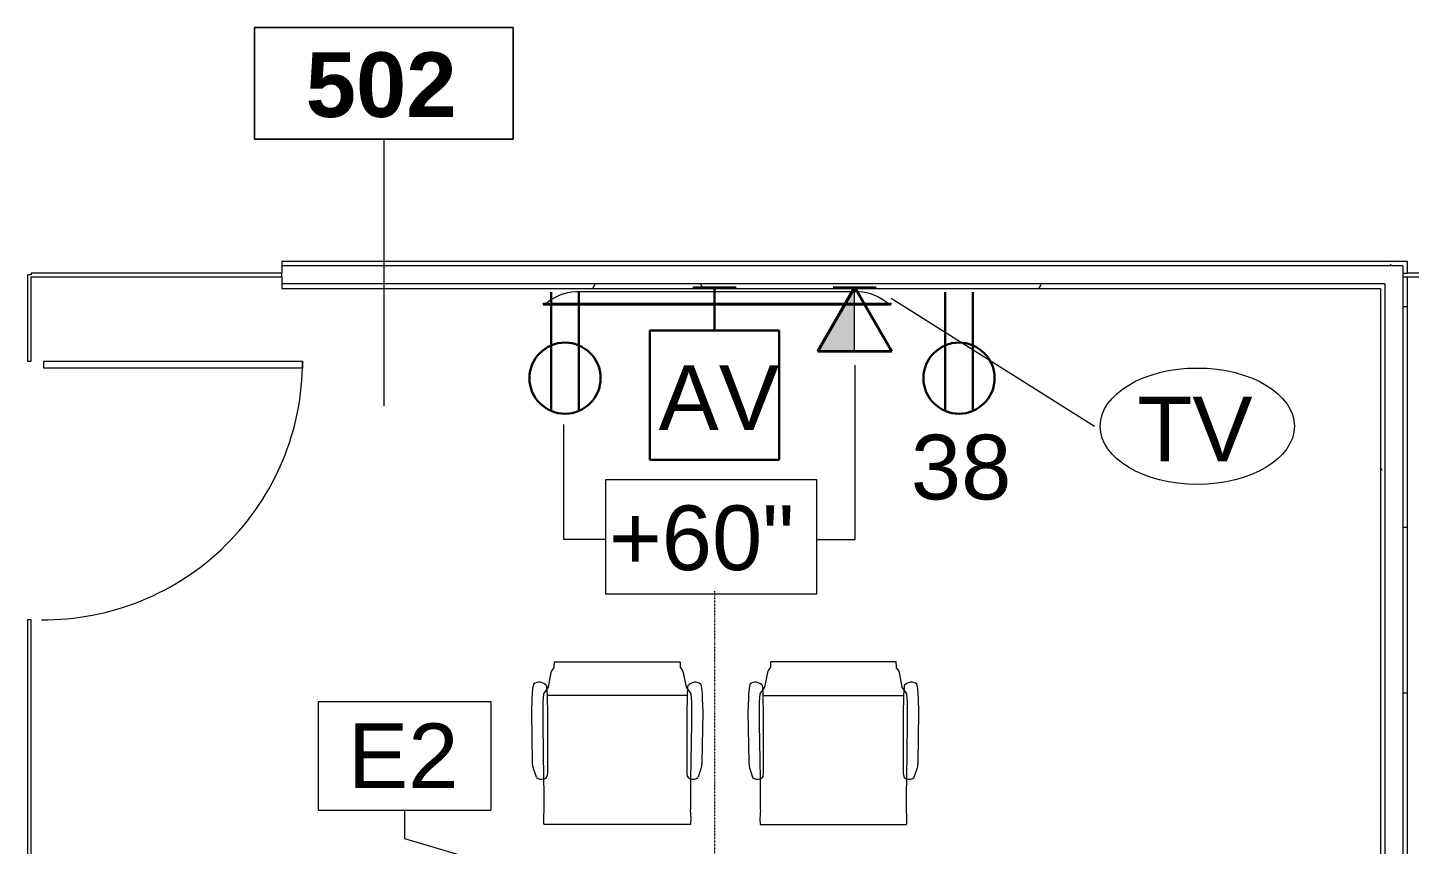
# Model space of a CAD drawing. Header units: inches. Extents: x 0 to 2535, y 0 to 2055.
# Drawn here: x 1452.5 to 1644.7, y 493.5 to 607.2 of the extents above; entities that cross this region are included whole.
import ezdxf

# ---------------------------------------------------------------- set-up
doc = ezdxf.new("R2010")
doc.units = ezdxf.units.IN
doc.header["$MEASUREMENT"] = 0
doc.linetypes.add('Dash 1_16_', pattern=[0.125, 0.0625, -0.0625])
for name, color, linetype, lineweight in [('A-ANNO-KEYN', 231, 'Continuous', 9), ('A-ANNO-NOTE', 131, 'Continuous', 9), ('A-AREA-IDEN', 2, 'Continuous', 9), ('A-DETL', 90, 'Continuous', 9), ('A-DOOR', 31, 'Continuous', 13), ('A-WALL', 113, 'Continuous', 13), ('A-WALL-PATT', 111, 'Continuous', 13), ('G-ANNO-TEXT', 231, 'Continuous', 9), ('I-FURN', 30, 'Continuous', 9), ('I-WALL', 2, 'Continuous', 13), ('Q-SPCQ', 91, 'Continuous', 9), ('Q-SPCQ-IDEN', 132, 'Continuous', 9)]:
    doc.layers.add(name, color=color, linetype=linetype, lineweight=lineweight)
doc.styles.add('Arial', font='arial.ttf', dxfattribs={"height": 9})
doc.styles.add('Swis721 Lt BT', font='swissl.ttf', dxfattribs={"height": 9})
doc.styles.add('Swis721 Lt BT_B', font='', dxfattribs={"height": 9})
doc.styles.get('Swis721 Lt BT_B').set_extended_font_data('Swis721 Lt BT', bold=True)
pattern_1 = [(0, (0, 0), (30.72, 7.68), [1.267, -21.773, 1.267, -21.773, -122.88]), (0, (0, 0), (30.72, 7.68), [-46.08, 1.267, -44.813, 1.267, -21.773, -53.76]), (0, (0, 0), (30.72, 7.68), [-115.2, 1.267, -14.093, 1.267, -37.133]), (120, (11.52, 3.84), (-22.011075, 22.7643), [1.267, -21.773, 1.267, -21.773, -122.88]), (120, (11.52, 3.84), (-22.011075, 22.7643), [-46.08, 1.267, -44.813, 1.267, -21.773, -53.76]), (120, (11.52, 3.84), (-22.011075, 22.7643), [-115.2, 1.267, -14.093, 1.267, -37.133]), (240, (15.36, 19.2), (-8.708925, -30.4443), [1.267, -21.773, 1.267, -21.773, -122.88]), (240, (15.36, 19.2), (-8.708925, -30.4443), [-46.08, 1.267, -44.813, 1.267, -21.773, -53.76]), (240, (15.36, 19.2), (-8.708925, -30.4443), [-115.2, 1.267, -14.093, 1.267, -37.133])]

# ---------------------------------------------------------------- blocks, each defined once
blk = doc.blocks.new('F - CONF TABLE _6 RECTANGULAR-16 CHAIRS_ - F - CONF TABLE _6 RECTANGULAR-16 CHAIRS_-7020477-Level 05 POWER _ SIGNAL')
at = {"layer": 'I-FURN'}
for p, q in [((-109.17, 26.92), (-111.03, 26.87)), ((-102.17, 26.82), (-109.17, 26.92)), ((-112.45, 26.77), (-113.06, 26.66)), ((-111.68, 26.84), (-112.45, 26.77)), ((-111.68, 25.24), (-112.28, 24.84)), ((-111.03, 26.87), (-111.68, 26.84)), ((-110.52, 25.35), (-111.68, 25.24)), ((-107.52, 25.35), (-110.52, 25.35)), ((-99.85, 25.24), (-107.52, 25.35)), ((-101.58, 26.76), (-102.17, 26.82)), ((-100.08, 26.27), (-101.58, 26.76)), ((-93.53, 4.86), (-93.53, 25.2)), ((-116.16, 23.75), (-116.16, 6.32)), ((-115.06, 24.06), (-115.32, 23.8)), ((-114.92, 24.13), (-115.06, 24.06)), ((-114.68, 24.21), (-114.92, 24.13)), ((-112.61, 24.61), (-114.68, 24.21)), ((-112.84, 24.88), (-112.61, 24.86)), ((-112.61, 24.86), (-111.45, 24.79)), ((-112.28, 24.84), (-112.61, 24.61)), ((-111.45, 24.79), (-108.77, 24.75)), ((-111.45, 5.27), (-111.45, 24.79)), ((-108.77, 24.75), (-100.68, 24.75)), ((-100.68, 24.75), (-100.18, 24.81)), ((-115.32, 6.26), (-115.06, 6.01)), ((-115.06, 6.01), (-114.68, 5.86)), ((-114.68, 5.86), (-112.61, 5.46)), ((-112.61, 5.21), (-112.84, 5.19)), ((-112.61, 5.46), (-112.28, 5.23)), ((-111.45, 5.27), (-112.61, 5.21)), ((-112.28, 5.23), (-111.68, 4.82)), ((-111.68, 4.82), (-110.52, 4.72)), ((-108.77, 5.32), (-111.45, 5.27)), ((-110.52, 4.72), (-107.52, 4.72)), ((-100.68, 5.32), (-108.77, 5.32)), ((-107.52, 4.72), (-99.85, 4.83)), ((-100.18, 5.26), (-100.68, 5.32)), ((-113.06, 3.41), (-112.45, 3.3)), ((-112.45, 3.3), (-111.68, 3.23)), ((-111.68, 3.23), (-111.03, 3.2)), ((-111.03, 3.2), (-109.17, 3.15)), ((-109.17, 3.15), (-102.17, 3.25)), ((-102.17, 3.25), (-101.58, 3.31)), ((-101.58, 3.31), (-100.08, 3.8)), ((-113.06, -3.41), (-112.45, -3.3)), ((-112.45, -3.3), (-111.68, -3.23)), ((-111.68, -3.23), (-111.03, -3.2)), ((-111.03, -3.2), (-109.17, -3.15)), ((-109.17, -3.15), (-102.17, -3.25)), ((-102.17, -3.25), (-101.58, -3.31)), ((-101.58, -3.31), (-100.08, -3.8)), ((-114.68, -5.86), (-112.61, -5.46)), ((-112.61, -5.21), (-112.84, -5.19)), ((-111.45, -5.27), (-112.61, -5.21)), ((-112.61, -5.46), (-112.28, -5.23)), ((-112.28, -5.23), (-111.68, -4.82)), ((-111.68, -4.82), (-110.52, -4.72)), ((-108.77, -5.32), (-111.45, -5.27)), ((-111.45, -5.27), (-111.45, -24.79)), ((-110.52, -4.72), (-107.52, -4.72)), ((-100.68, -5.32), (-108.77, -5.32)), ((-107.52, -4.72), (-99.85, -4.83)), ((-100.18, -5.26), (-100.68, -5.32)), ((-93.53, -4.86), (-93.53, -25.2)), ((-116.16, -23.75), (-116.16, -6.32)), ((-115.32, -6.26), (-115.06, -6.01)), ((-115.06, -6.01), (-114.68, -5.86)), ((-115.06, -24.06), (-115.32, -23.8)), ((-114.92, -24.13), (-115.06, -24.06)), ((-114.68, -24.21), (-114.92, -24.13)), ((-112.61, -24.61), (-114.68, -24.21)), ((-112.84, -24.88), (-112.61, -24.86)), ((-112.28, -24.84), (-112.61, -24.61)), ((-112.61, -24.86), (-111.45, -24.79)), ((-111.68, -25.24), (-112.28, -24.84)), ((-111.45, -24.79), (-108.77, -24.75)), ((-108.77, -24.75), (-100.68, -24.75)), ((-100.68, -24.75), (-100.18, -24.81)), ((-112.45, -26.77), (-113.06, -26.66)), ((-111.68, -26.84), (-112.45, -26.77)), ((-110.52, -25.35), (-111.68, -25.24)), ((-111.03, -26.87), (-111.68, -26.84)), ((-109.17, -26.92), (-111.03, -26.87)), ((-107.52, -25.35), (-110.52, -25.35)), ((-102.17, -26.82), (-109.17, -26.92)), ((-99.85, -25.24), (-107.52, -25.35)), ((-101.58, -26.76), (-102.17, -26.82)), ((-100.08, -26.27), (-101.58, -26.76))]:
    blk.add_line(p, q, dxfattribs=at)
for centre, radius, start, end in [((-111.99, 25.89), 1.32, 144.065, 229.935), ((-100.6, 25.47), 0.781, 302.3218, 343.1534), ((-100.93, 25.55), 1.12, 343.9109, 40.257), ((-111.99, 4.18), 1.32, 130.065, 215.935), ((-100.6, 4.6), 0.781, 16.8466, 57.6782), ((-100.93, 4.52), 1.12, 319.743, 16.0891), ((-111.99, -4.18), 1.32, 144.065, 229.935), ((-100.93, -4.52), 1.12, 343.9109, 40.257), ((-100.6, -4.6), 0.781, 302.3218, 343.1534), ((-111.99, -25.89), 1.32, 130.065, 215.935), ((-100.6, -25.47), 0.781, 16.8466, 57.6782), ((-100.93, -25.55), 1.12, 319.743, 16.0891)]:
    blk.add_arc(centre, radius, start, end, dxfattribs=at)
for points in [[(-95.44, 25.2), (-96.18, 25.2), (-97.66, 25.21), (-99.12, 25.23), (-99.85, 25.24)], [(-94.47, 25.25), (-94.63, 25.24), (-94.96, 25.23), (-95.28, 25.21), (-95.44, 25.2)], [(-99.85, 4.83), (-99.12, 4.84), (-97.66, 4.85), (-96.18, 4.86), (-95.44, 4.87)], [(-95.44, 4.87), (-95.28, 4.86), (-94.96, 4.84), (-94.63, 4.83), (-94.47, 4.82)], [(-99.85, -4.83), (-99.12, -4.84), (-97.66, -4.85), (-96.18, -4.86), (-95.44, -4.87)], [(-95.44, -4.87), (-95.28, -4.86), (-94.96, -4.84), (-94.63, -4.83), (-94.47, -4.82)], [(-95.44, -25.2), (-96.18, -25.2), (-97.66, -25.21), (-99.12, -25.23), (-99.85, -25.24)], [(-94.47, -25.25), (-94.63, -25.24), (-94.96, -25.23), (-95.28, -25.21), (-95.44, -25.2)]]:
    blk.add_open_spline(points, degree=3, dxfattribs=at)
for points, knots in [([(-93.53, 25.2), (-93.53, 25.21), (-93.53, 25.21), (-93.56, 25.22), (-93.62, 25.23), (-93.69, 25.23), (-93.77, 25.24), (-93.91, 25.25), (-94.14, 25.25), (-94.35, 25.25), (-94.47, 25.25)], [0, 0, 0, 0, 0.090909, 0.181818, 0.272727, 0.363636, 0.454545, 0.545455, 0.727273, 1, 1, 1, 1]), ([(-115.32, 23.8), (-115.51, 23.8), (-115.78, 23.79), (-116, 23.78), (-116.09, 23.77), (-116.14, 23.76), (-116.16, 23.75), (-116.16, 23.75)], [0, 0, 0, 0, 0.444444, 0.666667, 0.777778, 0.888889, 1, 1, 1, 1]), ([(-116.16, 6.32), (-116.16, 6.32), (-116.14, 6.31), (-116.09, 6.3), (-116.03, 6.29), (-115.94, 6.29), (-115.84, 6.28), (-115.69, 6.27), (-115.51, 6.27), (-115.37, 6.26), (-115.32, 6.26)], [0, 0, 0, 0, 0.111111, 0.222222, 0.333333, 0.444444, 0.555556, 0.666667, 0.888889, 1, 1, 1, 1]), ([(-94.47, 4.82), (-94.39, 4.82), (-94.23, 4.82), (-93.9, 4.82), (-93.6, 4.84), (-93.53, 4.86), (-93.53, 4.86)], [0, 0, 0, 0, 0.181818, 0.363636, 0.727273, 1, 1, 1, 1]), ([(-94.47, -4.82), (-94.35, -4.82), (-94.14, -4.82), (-93.91, -4.82), (-93.77, -4.83), (-93.69, -4.83), (-93.62, -4.84), (-93.56, -4.85), (-93.53, -4.86), (-93.53, -4.86), (-93.53, -4.86)], [-1, -1, -1, -1, -0.727273, -0.545455, -0.454545, -0.363636, -0.272727, -0.181818, -0.090909, 0, 0, 0, 0]), ([(-116.16, -6.32), (-116.16, -6.32), (-116.14, -6.31), (-116.09, -6.3), (-116, -6.29), (-115.78, -6.27), (-115.51, -6.27), (-115.32, -6.26)], [-1, -1, -1, -1, -0.888889, -0.777778, -0.666667, -0.444444, 0, 0, 0, 0]), ([(-115.32, -23.8), (-115.37, -23.8), (-115.51, -23.8), (-115.69, -23.8), (-115.84, -23.79), (-115.94, -23.78), (-116.03, -23.78), (-116.09, -23.77), (-116.14, -23.76), (-116.16, -23.75), (-116.16, -23.75)], [-1, -1, -1, -1, -0.888889, -0.666667, -0.555556, -0.444444, -0.333333, -0.222222, -0.111111, 0, 0, 0, 0]), ([(-93.53, -25.2), (-93.53, -25.21), (-93.6, -25.23), (-93.9, -25.25), (-94.23, -25.25), (-94.39, -25.25), (-94.47, -25.25)], [-1, -1, -1, -1, -0.727273, -0.363636, -0.181818, 0, 0, 0, 0])]:
    blk.add_open_spline(points, degree=3, knots=knots, dxfattribs=at)
blk = doc.blocks.new('A-Flat_Screen_TV - OLED 55BGP 55_-7364321-Level 05 POWER _ SIGNAL')
at = {"layer": 'Q-SPCQ'}
for p, q in [((-24.14, 0.06), (24.14, 0.06)), ((-24.14, 0.06), (-24.14, 0)), ((24.14, 0), (24.14, 0.06)), ((-24.2, 0), (24.2, 0)), ((-24.2, 0), (-24.2, -0.19)), ((24.2, -0.19), (-24.2, -0.19)), ((19.7, -1.81), (-19.7, -1.81)), ((24.2, -0.19), (24.2, 0))]:
    blk.add_line(p, q, dxfattribs=at)
for centre, start, end in [((-19.1, 5.58), 231.0344, 265.3628), ((19.1, 5.58), 274.6372, 308.9656)]:
    blk.add_arc(centre, 7.41, start, end, dxfattribs=at)
blk = doc.blocks.new('Door - Glass Single - Patch - Long Handle-8052227-Level 05 POWER _ SIGNAL')
at = {"layer": 'A-DOOR', "lineweight": 20}
for p, q in [((17, -2), (18, -2)), ((17, -38), (17, -2)), ((18, -2), (18, -38)), ((18, -38), (17, -38))]:
    blk.add_line(p, q, dxfattribs=at)
at = {"layer": 'A-DOOR', "lineweight": 9}
blk.add_arc((18, -2), 36, 179.5, 270, dxfattribs=at)
blk = doc.blocks.new('Room Tag - Room Name and Number-3379422-Level 05 POWER _ SIGNAL')
at = {"layer": 'A-AREA-IDEN'}
for p, q in [((-0.1881, -0.1636), (-0.1881, -0.0018)), ((-0.1881, -0.0018), (0.1869, -0.0018)), ((0.1869, -0.0018), (-0.1881, -0.0018)), ((-0.1881, -0.0018), (-0.1881, -0.1636)), ((0.1869, -0.0018), (0.1869, -0.1636)), ((0.1869, -0.1636), (0.1869, -0.0018)), ((0.1869, -0.1636), (-0.1881, -0.1636)), ((-0.1881, -0.1636), (0.1869, -0.1636))]:
    blk.add_line(p, q, dxfattribs=at)
blk = doc.blocks.new('Appliance_Specialty Equipment Tag - Standard-3515593-Level 05 POWER _ SIGNAL')
at = {"layer": 'Q-SPCQ-IDEN'}
blk.add_ellipse((-0.0499, 0.0037), major_axis=(-0.1406, 0), ratio=0.600473, dxfattribs=at)
blk = doc.blocks.new('Keynote Tag - Keynote Number - Boxed-135510-Level 05 POWER _ SIGNAL')
at = {"layer": 'A-ANNO-KEYN'}
for p, q in [((-0.125, -0.0792), (-0.125, 0.0781)), ((-0.125, 0.0781), (0.125, 0.0781)), ((0.125, 0.0781), (0.125, -0.0792)), ((-0.125, -0.0792), (0.125, -0.0792))]:
    blk.add_line(p, q, dxfattribs=at)

msp = doc.modelspace()

# ---------------------------------------------------------------- hatches: boundary and pattern name
at = {"layer": 'A-ANNO-NOTE'}
msp.add_hatch(color=256, dxfattribs=at).paths.add_polyline_path([(1567.52, 562.14), (1567.52, 571.07), (1562.37, 562.14)], flags=0)
at = {"layer": 'A-WALL-PATT', "lineweight": 9}
h = msp.add_hatch(dxfattribs=at)
h.set_pattern_fill('FP_1', color=256, style=0, pattern_type=2)
h.set_pattern_definition(pattern_1)
h.paths.add_polyline_path([(1625.15, 574), (1643.81, 574), (1643.81, 574.62), (1487.88, 574.62), (1487.88, 574), (1534.98, 574)], flags=0)
h = msp.add_hatch(dxfattribs=at)
h.set_pattern_fill('FP_1', color=256, style=0, pattern_type=2)
h.set_pattern_definition(pattern_1)
h.paths.add_polyline_path([(1644.44, 416.93), (1644.44, 572.5), (1643.81, 572.5), (1643.81, 416.93)], flags=0)
h.paths.add_polyline_path([(1644.44, 573), (1644.44, 574.62), (1643.81, 574.62), (1643.81, 573)], flags=0)
h = msp.add_hatch(dxfattribs=at)
h.set_pattern_fill('FP_1', color=256, style=0, pattern_type=2)
h.set_pattern_definition(pattern_1)
h.paths.add_polyline_path([(1640.69, 570.87), (1640.68, 571.5), (1487.88, 571.5), (1487.88, 570.87), (1625.15, 570.87)], flags=0)
h = msp.add_hatch(dxfattribs=at)
h.set_pattern_fill('FP_1', color=256, style=0, pattern_type=2)
h.set_pattern_definition(pattern_1)
h.paths.add_polyline_path([(1641.31, 416.93), (1641.31, 571.5), (1640.69, 571.5), (1640.69, 416.93), (1641.22, 416.93)], flags=0)

# ---------------------------------------------------------------- linework, layer by layer
at = {"layer": 'A-ANNO-KEYN'}
for p, q in [((1504.96, 494.25), (1504.96, 498.27)), ((1548.15, 481.56), (1504.96, 494.25))]:
    msp.add_line(p, q, dxfattribs=at)
at = {"layer": 'A-ANNO-NOTE', "lineweight": 30}
for p, q in [((1545.06, 571), (1551.06, 571)), ((1548.06, 571), (1548.06, 565)), ((1567.52, 571.07), (1562.37, 562.14)), ((1567.56, 571), (1562.41, 562.07)), ((1564.56, 571), (1570.56, 571)), ((1567.52, 571.07), (1572.68, 562.14)), ((1567.56, 571), (1572.72, 562.07)), ((1525.34, 570.35), (1525.34, 553.82)), ((1529.17, 570.35), (1529.17, 553.82)), ((1529.17, 570.35), (1529.17, 553.82)), ((1580.15, 570.35), (1580.15, 553.82)), ((1583.99, 570.35), (1583.99, 553.82)), ((1583.99, 570.35), (1583.99, 553.82)), ((1557.06, 565), (1539.06, 565)), ((1539.06, 565), (1539.06, 547)), ((1557.06, 547), (1557.06, 565)), ((1572.68, 562.14), (1562.37, 562.14)), ((1572.72, 562.07), (1562.41, 562.07)), ((1539.06, 547), (1557.06, 547))]:
    msp.add_line(p, q, dxfattribs=at)
at = {"layer": 'A-ANNO-NOTE'}
for p, q in [((1567.52, 571.07), (1562.37, 562.14)), ((1567.52, 562.14), (1567.52, 571.07)), ((1562.37, 562.14), (1567.52, 562.14))]:
    msp.add_line(p, q, dxfattribs=at)
at = {"layer": 'A-ANNO-NOTE', "lineweight": 30}
for centre in [(1527.26, 558.38), (1582.07, 558.38)]:
    msp.add_circle(centre, 4.95, dxfattribs=at)
at = {"layer": 'A-AREA-IDEN'}
msp.add_line((1502.12, 554.47), (1502.12, 591.63), dxfattribs=at)
at = {"layer": 'A-DETL'}
for p, q in [((1567.61, 535.95), (1567.61, 560.2)), ((1527.11, 535.95), (1527.11, 551.95)), ((1532.86, 535.95), (1527.11, 535.95)), ((1562.36, 535.95), (1567.61, 535.95))]:
    msp.add_line(p, q, dxfattribs=at)
at = {"layer": 'A-DETL', "linetype": 'Dash 1_16_', "lineweight": 13}
msp.add_line((1548.06, 528.75), (1548.06, 419.75), dxfattribs=at)
at = {"layer": 'A-WALL'}
for p, q in [((1643.81, 574), (1487.88, 574)), ((1487.88, 572.5), (1487.88, 573)), ((1643.81, 574), (1643.81, 416.93)), ((1643.81, 573), (1644.44, 573)), ((1641.31, 571.5), (1487.88, 571.5)), ((1641.31, 571.5), (1641.31, 416.93)), ((1643.81, 572.5), (1644.44, 572.5))]:
    msp.add_line(p, q, dxfattribs=at)
at = {"layer": 'G-ANNO-TEXT', "color": 7, "flags": 128}
msp.add_lwpolyline([(1562.25, 528.31), (1532.92, 528.31), (1532.92, 544.29), (1562.25, 544.29)], close=True, dxfattribs=at)
at = {"layer": 'I-WALL'}
for p, q in [((1487.88, 573), (1453, 573)), ((1453, 573), (1453, 572.75)), ((1644.44, 574.62), (1487.88, 574.62)), ((1487.88, 574.62), (1487.88, 573)), ((1644.44, 573), (1644.44, 574.62)), ((1755.56, 573), (1644.44, 573)), ((1452.5, 572.75), (1452.5, 560.75)), ((1453, 572.75), (1452.5, 572.75)), ((1453, 560.75), (1453, 572.5)), ((1453, 572.5), (1487.88, 572.5)), ((1487.88, 572.5), (1487.88, 570.87)), ((1644.44, 416.93), (1644.44, 572.5)), ((1644.44, 572.5), (1755.56, 572.5)), ((1487.88, 570.87), (1640.69, 570.87)), ((1640.69, 570.87), (1640.69, 416.93)), ((1452.5, 560.75), (1453, 560.75)), ((1452.5, 524.75), (1452.5, 317.5)), ((1453, 524.75), (1452.5, 524.75)), ((1453, 317.5), (1453, 524.75))]:
    msp.add_line(p, q, dxfattribs=at)
at = {"layer": 'Q-SPCQ-IDEN'}
msp.add_line((1572.61, 569.49), (1600.9, 551.69), dxfattribs=at)

# ---------------------------------------------------------------- block references
at = {"layer": 'A-ANNO-KEYN', "xscale": 95.99999999999994, "yscale": 95.99999999999994, "zscale": 95.99999999999994}
msp.add_blockref('Keynote Tag - Keynote Number - Boxed-135510-Level 05 POWER _ SIGNAL', (1504.96, 505.88), dxfattribs=at)
at = {"layer": 'A-AREA-IDEN', "xscale": 95.99999999999994, "yscale": 95.99999999999994, "zscale": 95.99999999999994}
msp.add_blockref('Room Tag - Room Name and Number-3379422-Level 05 POWER _ SIGNAL', (1502.11, 607.34), dxfattribs=at)
at = {"layer": 'A-DOOR', "rotation": 89.99999999999991}
msp.add_blockref('Door - Glass Single - Patch - Long Handle-8052227-Level 05 POWER _ SIGNAL', (1452.75, 542.75), dxfattribs=at)
at = {"layer": 'I-FURN', "rotation": 269.9999999999996}
msp.add_blockref('F - CONF TABLE _6 RECTANGULAR-16 CHAIRS_ - F - CONF TABLE _6 RECTANGULAR-16 CHAIRS_-7020477-Level 05 POWER _ SIGNAL', (1549.56, 402.75), dxfattribs=at)
at = {"layer": 'Q-SPCQ', "rotation": 180}
msp.add_blockref('A-Flat_Screen_TV - OLED 55BGP 55_-7364321-Level 05 POWER _ SIGNAL', (1548.41, 568.61), dxfattribs=at)
at = {"layer": 'Q-SPCQ-IDEN', "xscale": 95.99999999999994, "yscale": 95.99999999999994, "zscale": 95.99999999999994}
msp.add_blockref('Appliance_Specialty Equipment Tag - Standard-3515593-Level 05 POWER _ SIGNAL', (1620.01, 551.33), dxfattribs=at)

# ---------------------------------------------------------------- texts
at = {"layer": 'A-ANNO-KEYN', "insert": (1497.06, 510.33), "char_height": 9, "width": 18.786, "attachment_point": 1, "style": 'Arial'}
msp.add_mtext('E2', dxfattribs=at)
at = {"layer": 'A-ANNO-NOTE', "char_height": 9, "attachment_point": 1, "style": 'Swis721 Lt BT'}
for s, insert, width in [('AV', (1540.27, 560.16), 18.18), ('38', (1575.37, 550.51), 16.362)]:
    msp.add_mtext(s, dxfattribs=dict(at, insert=insert, width=width))
at = {"layer": 'A-AREA-IDEN', "insert": (1491.19, 603.72), "char_height": 9, "width": 25.452, "attachment_point": 1, "style": 'Swis721 Lt BT_B'}
msp.add_mtext('502', dxfattribs=at)
at = {"layer": 'G-ANNO-TEXT', "color": 7, "insert": (1533.37, 540.67), "char_height": 9, "width": 33.33, "attachment_point": 1, "style": 'Swis721 Lt BT'}
msp.add_mtext('+60"', dxfattribs=at)
at = {"layer": 'Q-SPCQ-IDEN', "insert": (1606.85, 555.79), "char_height": 9, "width": 19.695, "attachment_point": 1, "style": 'Arial'}
msp.add_mtext('TV', dxfattribs=at)

doc.saveas('drawing.dxf')
